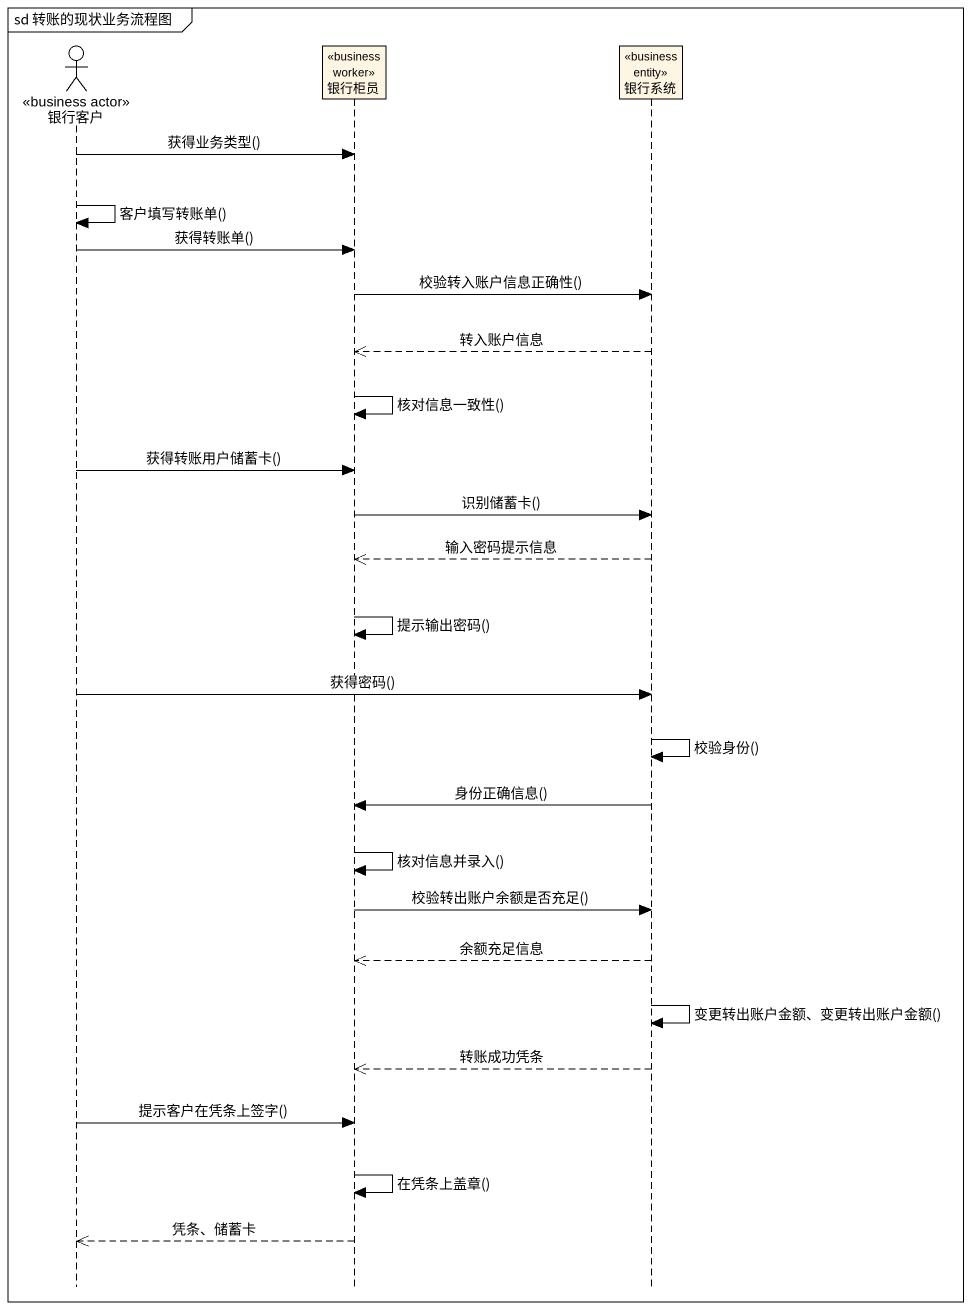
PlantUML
@startuml
mainframe sd 转账的现状业务流程图
hide footbox
actor 银行客户 <<business actor>>
participant 银行柜员 <<business worker>>
participant 银行系统 <<business entity>>

银行客户 -> 银行柜员 : 获得业务类型()
银行客户 -> 银行客户 : 客户填写转账单()
银行客户 -> 银行柜员 : 获得转账单()
银行柜员 -> 银行系统 : 校验转入账户信息正确性()
银行系统 -->> 银行柜员 : 转入账户信息
银行柜员 -> 银行柜员 : 核对信息一致性()
银行客户 -> 银行柜员 : 获得转账用户储蓄卡()
银行柜员 -> 银行系统 : 识别储蓄卡()
银行系统 -->> 银行柜员 : 输入密码提示信息
银行柜员 -> 银行柜员 : 提示输出密码()
银行客户 -> 银行系统 : 获得密码()
银行系统 -> 银行系统 : 校验身份()
银行系统 -> 银行柜员 : 身份正确信息()
银行柜员 -> 银行柜员 : 核对信息并录入()
银行柜员 -> 银行系统 : 校验转出账户余额是否充足()
银行系统 -->> 银行柜员 : 余额充足信息
银行系统 -> 银行系统 : 变更转出账户金额、变更转出账户金额()
银行系统 -->> 银行柜员 : 转账成功凭条
银行客户 -> 银行柜员 : 提示客户在凭条上签字()
银行柜员 -> 银行柜员 : 在凭条上盖章()
银行柜员 -->> 银行客户 : 凭条、储蓄卡
@enduml
